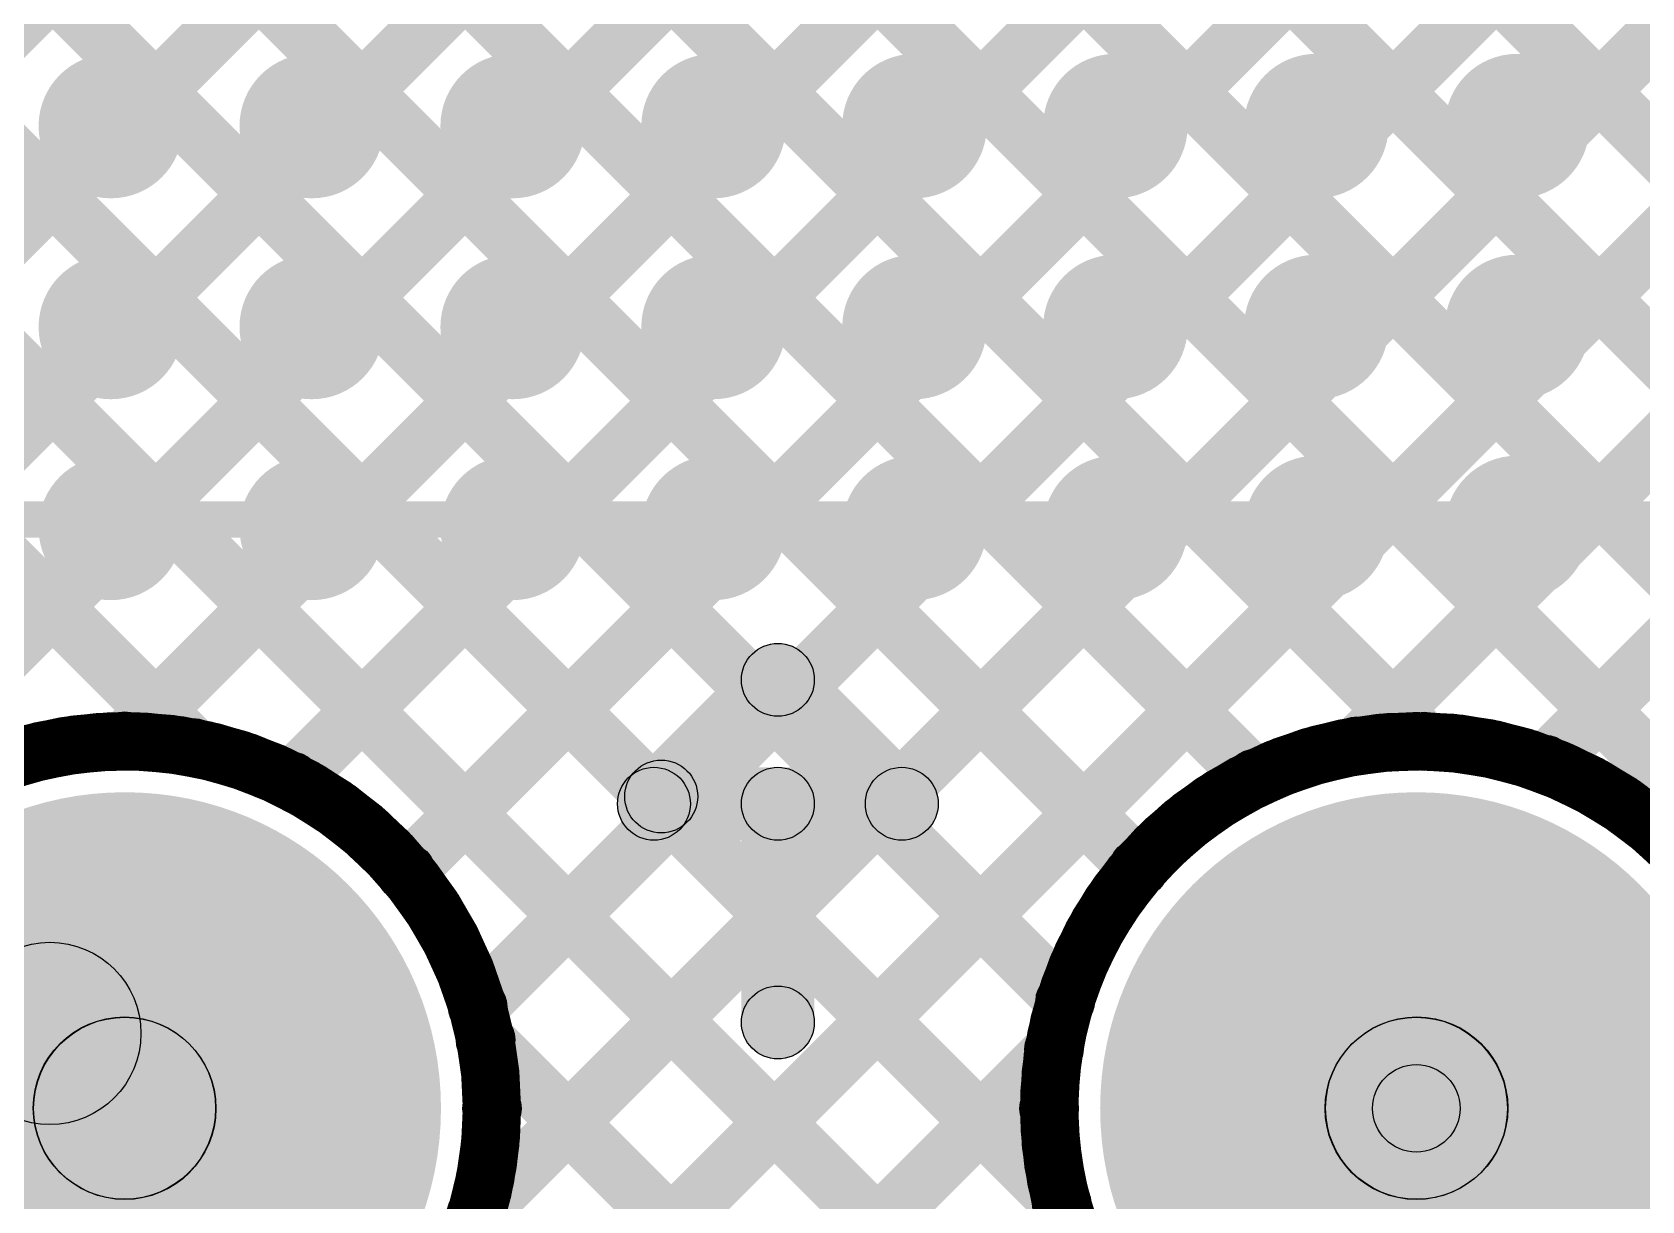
# Model space of a CAD drawing. Header units: millimetres. Extents: x -0.28 to 3.03, y -0.05 to 3.12.
# Drawn here: x 1.2781 to 1.4989, y 2.8062 to 2.9665 of the extents above; entities that cross this region are included whole.
import ezdxf

# ---------------------------------------------------------------- set-up
doc = ezdxf.new("R2010")
doc.units = ezdxf.units.MM
doc.header["$MEASUREMENT"] = 0
for name, color, linetype in [('BottomLayer', 5, 'Continuous'), ('BottomSolder', 6, 'Continuous'), ('PadHoleLayer', 156, 'Continuous'), ('TopLayer', 1, 'Continuous'), ('TopOverlay', 2, 'Continuous'), ('TopSolder', 216, 'Continuous'), ('ViaHoleLayer', 16, 'Continuous')]:
    doc.layers.add(name, color=color, linetype=linetype)

# ---------------------------------------------------------------- blocks, each defined once
blk = doc.blocks.new('SKHHLQA010_29')
at = {"layer": 'BottomLayer'}
h = blk.add_hatch(color=5, dxfattribs=at)
edge = h.paths.add_edge_path()
edge.add_arc((-0.08858, -0.04921), 0.03937, 0, 360)
h = blk.add_hatch(color=5, dxfattribs=at)
edge = h.paths.add_edge_path()
edge.add_arc((0.08858, -0.04921), 0.03937, 0, 360)
at = {"layer": 'BottomSolder'}
h = blk.add_hatch(color=6, dxfattribs=at)
edge = h.paths.add_edge_path()
edge.add_arc((-0.08858, -0.04921), 0.04337, 0, 360)
h = blk.add_hatch(color=6, dxfattribs=at)
edge = h.paths.add_edge_path()
edge.add_arc((0.08858, -0.04921), 0.04337, 0, 360)
at = {"layer": 'PadHoleLayer'}
h = blk.add_hatch(color=156, dxfattribs=at)
edge = h.paths.add_edge_path()
edge.add_arc((-0.08858, -0.04921), 0.01969, 0, 360)
h = blk.add_hatch(color=156, dxfattribs=at)
edge = h.paths.add_edge_path()
edge.add_arc((0.08858, -0.04921), 0.01969, 0, 360)
at = {"layer": 'TopLayer'}
h = blk.add_hatch(color=1, dxfattribs=at)
edge = h.paths.add_edge_path()
edge.add_arc((-0.08858, -0.04921), 0.03937, 0, 360)
h = blk.add_hatch(color=1, dxfattribs=at)
edge = h.paths.add_edge_path()
edge.add_arc((0.08858, -0.04921), 0.03937, 0, 360)
at = {"layer": 'TopOverlay'}
h = blk.add_hatch(color=2, dxfattribs=at)
edge = h.paths.add_edge_path()
edge.add_arc((-0.001, -0.061), 0.005, 0, 360)
for points in [[(-0.006, -0.061), (0.004, -0.061), (0.004, -0.091), (-0.006, -0.091)], [(-0.001, -0.086), (-0.001, -0.096), (-0.018, -0.096), (-0.018, -0.086)], [(0.016, -0.086), (0.016, -0.096), (-0.001, -0.096), (-0.001, -0.086)], [(0.00254, -0.10446), (-0.00454, -0.11154), (-0.02154, -0.09454), (-0.01446, -0.08746)], [(0.01146, -0.08846), (0.01854, -0.09554), (0.00254, -0.11154), (-0.00454, -0.10446)], [(0.152, -0.1275), (0.152, -0.1325), (-0.152, -0.1325), (-0.152, -0.1275)]]:
    blk.add_hatch(color=2, dxfattribs=at).paths.add_polyline_path(points)
h = blk.add_hatch(color=2, dxfattribs=at)
edge = h.paths.add_edge_path()
edge.add_arc((-0.018, -0.091), 0.005, 0, 360)
h = blk.add_hatch(color=2, dxfattribs=at)
edge = h.paths.add_edge_path()
edge.add_arc((-0.018, -0.091), 0.005, 0, 360)
h = blk.add_hatch(color=2, dxfattribs=at)
edge = h.paths.add_edge_path()
edge.add_arc((-0.001, -0.091), 0.005, 0, 360)
h = blk.add_hatch(color=2, dxfattribs=at)
edge = h.paths.add_edge_path()
edge.add_arc((-0.001, -0.091), 0.005, 0, 360)
h = blk.add_hatch(color=2, dxfattribs=at)
edge = h.paths.add_edge_path()
edge.add_arc((-0.001, -0.091), 0.005, 0, 360)
h = blk.add_hatch(color=2, dxfattribs=at)
edge = h.paths.add_edge_path()
edge.add_arc((0.016, -0.091), 0.005, 0, 360)
h = blk.add_hatch(color=2, dxfattribs=at)
edge = h.paths.add_edge_path()
edge.add_arc((0.015, -0.092), 0.005, 0, 360)
h = blk.add_hatch(color=2, dxfattribs=at)
edge = h.paths.add_edge_path()
edge.add_arc((-0.001, -0.108), 0.005, 0, 360)
h = blk.add_hatch(color=2, dxfattribs=at)
edge = h.paths.add_edge_path()
edge.add_arc((-0.001, -0.108), 0.005, 0, 360)
at = {"layer": 'TopSolder'}
h = blk.add_hatch(color=216, dxfattribs=at)
edge = h.paths.add_edge_path()
edge.add_arc((-0.08858, -0.04921), 0.04337, 0, 360)
h = blk.add_hatch(color=216, dxfattribs=at)
edge = h.paths.add_edge_path()
edge.add_arc((0.08858, -0.04921), 0.04337, 0, 360)
at = {"layer": 'TopOverlay'}
for centre in [(-0.001, -0.061), (-0.018, -0.091), (-0.018, -0.091), (-0.001, -0.091), (-0.001, -0.091), (-0.001, -0.091), (0.016, -0.091), (0.015, -0.092), (-0.001, -0.108), (-0.001, -0.108)]:
    blk.add_circle(centre, 0.005, dxfattribs=at)

msp = doc.modelspace()

# ---------------------------------------------------------------- hatches: boundary and pattern name
at = {"layer": 'BottomLayer'}
for points in [[(1.06621, 3.09678), (1.07186, 3.10243), (1.30308, 2.87122), (1.29742, 2.86556)], [(1.09449, 3.09678), (1.10015, 3.10243), (1.41382, 2.78876), (1.40816, 2.78311)], [(1.12277, 3.09678), (1.12843, 3.10243), (1.42218, 2.80869), (1.41652, 2.80303)], [(1.15624, 2.84217), (1.15058, 2.84783), (1.40519, 3.10243), (1.41084, 3.09678)], [(1.15106, 3.09678), (1.15672, 3.10243), (1.42267, 2.83648), (1.41701, 2.83083)], [(1.18452, 2.84217), (1.17886, 2.84783), (1.43347, 3.10243), (1.43913, 3.09678)], [(1.17934, 3.09678), (1.185, 3.10243), (1.43274, 2.85469), (1.42708, 2.84904)], [(1.21026, 2.83962), (1.2046, 2.84528), (1.46175, 3.10243), (1.46741, 3.09678)], [(1.20763, 3.09678), (1.21328, 3.10243), (1.44872, 2.86699), (1.44307, 2.86134)], [(1.23854, 2.83962), (1.23288, 2.84528), (1.49004, 3.10243), (1.49569, 3.09678)], [(1.23591, 3.09678), (1.24157, 3.10243), (1.47191, 2.87209), (1.46625, 2.86644)], [(1.2642, 3.09678), (1.26985, 3.10243), (1.52701, 2.84528), (1.52135, 2.83962)], [(1.29365, 2.86645), (1.28799, 2.8721), (1.51832, 3.10243), (1.52398, 3.09678)], [(1.29419, 2.72557), (1.28854, 2.73123), (1.65974, 3.10243), (1.6654, 3.09678)], [(1.29248, 3.09678), (1.29814, 3.10243), (1.55529, 2.84528), (1.54963, 2.83962)], [(1.31647, 2.86099), (1.31082, 2.86664), (1.54661, 3.10243), (1.55226, 3.09678)], [(1.32076, 3.09678), (1.32642, 3.10243), (1.58103, 2.84783), (1.57537, 2.84217)], [(1.33224, 2.84847), (1.32658, 2.85412), (1.57489, 3.10243), (1.58055, 3.09678)], [(1.34189, 2.80156), (1.33624, 2.80721), (1.63146, 3.10243), (1.63712, 3.09678)], [(1.34207, 2.83001), (1.33641, 2.83567), (1.60318, 3.10243), (1.60883, 3.09678)], [(1.34905, 3.09678), (1.35471, 3.10243), (1.60931, 2.84783), (1.60365, 2.84217)], [(1.46269, 2.86579), (1.45704, 2.87144), (1.68803, 3.10243), (1.69368, 3.09678)], [(1.48845, 2.86326), (1.4828, 2.86892), (1.71631, 3.10243), (1.72197, 3.09678)], [(1.17305, 2.80645), (1.17305, 2.83145), (1.29079, 2.83145), (1.29079, 2.80645)], [(1.33749, 2.8255), (1.34314, 2.83115), (1.39967, 2.77462), (1.39402, 2.76897)], [(1.46805, 2.80645), (1.46805, 2.83145), (1.58695, 2.83145), (1.58695, 2.80645)], [(1.28581, 2.6889), (1.28015, 2.69456), (1.41546, 2.82987), (1.42112, 2.82421)], [(1.28195, 2.81011), (1.29963, 2.82779), (1.29967, 2.82774), (1.282, 2.81007)], [(1.47684, 2.81007), (1.45916, 2.82774), (1.45921, 2.82779), (1.47689, 2.81011)], [(1.14334, 2.48576), (1.13485, 2.49424), (1.46376, 2.82315), (1.47224, 2.81466)]]:
    msp.add_hatch(color=5, dxfattribs=at).paths.add_polyline_path(points)
h = msp.add_hatch(color=5, dxfattribs=at)
edge = h.paths.add_edge_path()
edge.add_arc((1.28892, 2.95365), 0.00886, 0, 360)
h = msp.add_hatch(color=5, dxfattribs=at)
edge = h.paths.add_edge_path()
edge.add_arc((1.31648, 2.95365), 0.00886, 0, 360)
h = msp.add_hatch(color=5, dxfattribs=at)
edge = h.paths.add_edge_path()
edge.add_arc((1.34404, 2.95365), 0.00886, 0, 360)
h = msp.add_hatch(color=5, dxfattribs=at)
edge = h.paths.add_edge_path()
edge.add_arc((1.3716, 2.95365), 0.00886, 0, 360)
h = msp.add_hatch(color=5, dxfattribs=at)
edge = h.paths.add_edge_path()
edge.add_arc((1.39916, 2.95365), 0.00886, 0, 360)
h = msp.add_hatch(color=5, dxfattribs=at)
edge = h.paths.add_edge_path()
edge.add_arc((1.42672, 2.95365), 0.00886, 0, 360)
h = msp.add_hatch(color=5, dxfattribs=at)
edge = h.paths.add_edge_path()
edge.add_arc((1.45428, 2.95365), 0.00886, 0, 360)
h = msp.add_hatch(color=5, dxfattribs=at)
edge = h.paths.add_edge_path()
edge.add_arc((1.48183, 2.95365), 0.00886, 0, 360)
h = msp.add_hatch(color=5, dxfattribs=at)
edge = h.paths.add_edge_path()
edge.add_arc((1.28892, 2.92609), 0.00886, 0, 360)
h = msp.add_hatch(color=5, dxfattribs=at)
edge = h.paths.add_edge_path()
edge.add_arc((1.31648, 2.92609), 0.00886, 0, 360)
h = msp.add_hatch(color=5, dxfattribs=at)
edge = h.paths.add_edge_path()
edge.add_arc((1.34404, 2.92609), 0.00886, 0, 360)
h = msp.add_hatch(color=5, dxfattribs=at)
edge = h.paths.add_edge_path()
edge.add_arc((1.3716, 2.92609), 0.00886, 0, 360)
h = msp.add_hatch(color=5, dxfattribs=at)
edge = h.paths.add_edge_path()
edge.add_arc((1.39916, 2.92609), 0.00886, 0, 360)
h = msp.add_hatch(color=5, dxfattribs=at)
edge = h.paths.add_edge_path()
edge.add_arc((1.42672, 2.92609), 0.00886, 0, 360)
h = msp.add_hatch(color=5, dxfattribs=at)
edge = h.paths.add_edge_path()
edge.add_arc((1.45428, 2.92609), 0.00886, 0, 360)
h = msp.add_hatch(color=5, dxfattribs=at)
edge = h.paths.add_edge_path()
edge.add_arc((1.48183, 2.92609), 0.00886, 0, 360)
h = msp.add_hatch(color=5, dxfattribs=at)
edge = h.paths.add_edge_path()
edge.add_arc((1.28892, 2.89853), 0.00886, 0, 360)
h = msp.add_hatch(color=5, dxfattribs=at)
edge = h.paths.add_edge_path()
edge.add_arc((1.31648, 2.89853), 0.00886, 0, 360)
h = msp.add_hatch(color=5, dxfattribs=at)
edge = h.paths.add_edge_path()
edge.add_arc((1.34404, 2.89853), 0.00886, 0, 360)
h = msp.add_hatch(color=5, dxfattribs=at)
edge = h.paths.add_edge_path()
edge.add_arc((1.3716, 2.89853), 0.00886, 0, 360)
h = msp.add_hatch(color=5, dxfattribs=at)
edge = h.paths.add_edge_path()
edge.add_arc((1.39916, 2.89853), 0.00886, 0, 360)
h = msp.add_hatch(color=5, dxfattribs=at)
edge = h.paths.add_edge_path()
edge.add_arc((1.42672, 2.89853), 0.00886, 0, 360)
h = msp.add_hatch(color=5, dxfattribs=at)
edge = h.paths.add_edge_path()
edge.add_arc((1.45428, 2.89853), 0.00886, 0, 360)
h = msp.add_hatch(color=5, dxfattribs=at)
edge = h.paths.add_edge_path()
edge.add_arc((1.48183, 2.89853), 0.00886, 0, 360)
h = msp.add_hatch(color=5, dxfattribs=at)
edge = h.paths.add_edge_path()
edge.add_arc((1.29082, 2.86928), 0.004, 0, 360)
h = msp.add_hatch(color=5, dxfattribs=at)
edge = h.paths.add_edge_path()
edge.add_arc((1.45986, 2.86861), 0.004, 0, 360)
h = msp.add_hatch(color=5, dxfattribs=at)
edge = h.paths.add_edge_path()
edge.add_arc((1.46908, 2.86926), 0.004, 0, 360)
h = msp.add_hatch(color=5, dxfattribs=at)
edge = h.paths.add_edge_path()
edge.add_arc((1.30025, 2.86839), 0.004, 0, 360)
h = msp.add_hatch(color=5, dxfattribs=at)
edge = h.paths.add_edge_path()
edge.add_arc((1.4459, 2.86417), 0.004, 0, 360)
h = msp.add_hatch(color=5, dxfattribs=at)
edge = h.paths.add_edge_path()
edge.add_arc((1.48563, 2.86609), 0.004, 0, 360)
h = msp.add_hatch(color=5, dxfattribs=at)
edge = h.paths.add_edge_path()
edge.add_arc((1.31364, 2.86382), 0.004, 0, 360)
h = msp.add_hatch(color=5, dxfattribs=at)
edge = h.paths.add_edge_path()
edge.add_arc((1.32941, 2.8513), 0.004, 0, 360)
h = msp.add_hatch(color=5, dxfattribs=at)
edge = h.paths.add_edge_path()
edge.add_arc((1.42991, 2.85187), 0.004, 0, 360)
h = msp.add_hatch(color=5, dxfattribs=at)
edge = h.paths.add_edge_path()
edge.add_arc((1.41984, 2.83366), 0.004, 0, 360)
h = msp.add_hatch(color=5, dxfattribs=at)
edge = h.paths.add_edge_path()
edge.add_arc((1.33924, 2.83284), 0.004, 0, 360)
h = msp.add_hatch(color=5, dxfattribs=at)
edge = h.paths.add_edge_path()
edge.add_arc((1.29079, 2.81895), 0.0125, 0, 360)
h = msp.add_hatch(color=5, dxfattribs=at)
edge = h.paths.add_edge_path()
edge.add_arc((1.29079, 2.81895), 0.0125, 0, 360)
h = msp.add_hatch(color=5, dxfattribs=at)
edge = h.paths.add_edge_path()
edge.add_arc((1.29083, 2.81891), 0.0125, 0, 360)
h = msp.add_hatch(color=5, dxfattribs=at)
edge = h.paths.add_edge_path()
edge.add_arc((1.34032, 2.82832), 0.004, 0, 360)
h = msp.add_hatch(color=5, dxfattribs=at)
edge = h.paths.add_edge_path()
edge.add_arc((1.41829, 2.82704), 0.004, 0, 360)
h = msp.add_hatch(color=5, dxfattribs=at)
edge = h.paths.add_edge_path()
edge.add_arc((1.468, 2.81891), 0.0125, 0, 360)
h = msp.add_hatch(color=5, dxfattribs=at)
edge = h.paths.add_edge_path()
edge.add_arc((1.46805, 2.81895), 0.0125, 0, 360)
h = msp.add_hatch(color=5, dxfattribs=at)
edge = h.paths.add_edge_path()
edge.add_arc((1.46805, 2.81895), 0.0125, 0, 360)
h = msp.add_hatch(color=5, dxfattribs=at)
edge = h.paths.add_edge_path()
edge.add_arc((1.468, 2.81891), 0.006, 0, 360)
h = msp.add_hatch(color=5, dxfattribs=at)
edge = h.paths.add_edge_path()
edge.add_arc((1.3412, 2.81891), 0.004, 0, 360)
h = msp.add_hatch(color=5, dxfattribs=at)
edge = h.paths.add_edge_path()
edge.add_arc((1.3412, 2.81891), 0.004, 0, 360)
h = msp.add_hatch(color=5, dxfattribs=at)
edge = h.paths.add_edge_path()
edge.add_arc((1.41935, 2.80586), 0.004, 0, 360)
h = msp.add_hatch(color=5, dxfattribs=at)
edge = h.paths.add_edge_path()
edge.add_arc((1.33907, 2.80438), 0.004, 0, 360)
at = {"layer": 'BottomSolder'}
h = msp.add_hatch(color=6, dxfattribs=at)
edge = h.paths.add_edge_path()
edge.add_arc((1.28892, 2.95365), 0.00991, 0, 360)
h = msp.add_hatch(color=6, dxfattribs=at)
edge = h.paths.add_edge_path()
edge.add_arc((1.31648, 2.95365), 0.00991, 0, 360)
h = msp.add_hatch(color=6, dxfattribs=at)
edge = h.paths.add_edge_path()
edge.add_arc((1.34404, 2.95365), 0.00991, 0, 360)
h = msp.add_hatch(color=6, dxfattribs=at)
edge = h.paths.add_edge_path()
edge.add_arc((1.3716, 2.95365), 0.00991, 0, 360)
h = msp.add_hatch(color=6, dxfattribs=at)
edge = h.paths.add_edge_path()
edge.add_arc((1.39916, 2.95365), 0.00991, 0, 360)
h = msp.add_hatch(color=6, dxfattribs=at)
edge = h.paths.add_edge_path()
edge.add_arc((1.42672, 2.95365), 0.00991, 0, 360)
h = msp.add_hatch(color=6, dxfattribs=at)
edge = h.paths.add_edge_path()
edge.add_arc((1.45428, 2.95365), 0.00991, 0, 360)
h = msp.add_hatch(color=6, dxfattribs=at)
edge = h.paths.add_edge_path()
edge.add_arc((1.48183, 2.95365), 0.00991, 0, 360)
h = msp.add_hatch(color=6, dxfattribs=at)
edge = h.paths.add_edge_path()
edge.add_arc((1.28892, 2.92609), 0.00991, 0, 360)
h = msp.add_hatch(color=6, dxfattribs=at)
edge = h.paths.add_edge_path()
edge.add_arc((1.31648, 2.92609), 0.00991, 0, 360)
h = msp.add_hatch(color=6, dxfattribs=at)
edge = h.paths.add_edge_path()
edge.add_arc((1.34404, 2.92609), 0.00991, 0, 360)
h = msp.add_hatch(color=6, dxfattribs=at)
edge = h.paths.add_edge_path()
edge.add_arc((1.3716, 2.92609), 0.00991, 0, 360)
h = msp.add_hatch(color=6, dxfattribs=at)
edge = h.paths.add_edge_path()
edge.add_arc((1.39916, 2.92609), 0.00991, 0, 360)
h = msp.add_hatch(color=6, dxfattribs=at)
edge = h.paths.add_edge_path()
edge.add_arc((1.42672, 2.92609), 0.00991, 0, 360)
h = msp.add_hatch(color=6, dxfattribs=at)
edge = h.paths.add_edge_path()
edge.add_arc((1.45428, 2.92609), 0.00991, 0, 360)
h = msp.add_hatch(color=6, dxfattribs=at)
edge = h.paths.add_edge_path()
edge.add_arc((1.48183, 2.92609), 0.00991, 0, 360)
h = msp.add_hatch(color=6, dxfattribs=at)
edge = h.paths.add_edge_path()
edge.add_arc((1.28892, 2.89853), 0.00991, 0, 360)
h = msp.add_hatch(color=6, dxfattribs=at)
edge = h.paths.add_edge_path()
edge.add_arc((1.31648, 2.89853), 0.00991, 0, 360)
h = msp.add_hatch(color=6, dxfattribs=at)
edge = h.paths.add_edge_path()
edge.add_arc((1.34404, 2.89853), 0.00991, 0, 360)
h = msp.add_hatch(color=6, dxfattribs=at)
edge = h.paths.add_edge_path()
edge.add_arc((1.3716, 2.89853), 0.00991, 0, 360)
h = msp.add_hatch(color=6, dxfattribs=at)
edge = h.paths.add_edge_path()
edge.add_arc((1.39916, 2.89853), 0.00991, 0, 360)
h = msp.add_hatch(color=6, dxfattribs=at)
edge = h.paths.add_edge_path()
edge.add_arc((1.42672, 2.89853), 0.00991, 0, 360)
h = msp.add_hatch(color=6, dxfattribs=at)
edge = h.paths.add_edge_path()
edge.add_arc((1.45428, 2.89853), 0.00991, 0, 360)
h = msp.add_hatch(color=6, dxfattribs=at)
edge = h.paths.add_edge_path()
edge.add_arc((1.48183, 2.89853), 0.00991, 0, 360)
at = {"layer": 'TopLayer'}
for points in [[(1.06681, 3.09617), (1.07247, 3.10183), (1.30308, 2.87122), (1.29742, 2.86556)], [(1.0951, 3.09617), (1.10075, 3.10183), (1.47045, 2.73213), (1.46479, 2.72647)], [(1.12605, 2.81199), (1.1204, 2.81765), (1.40458, 3.10183), (1.41024, 3.09617)], [(1.12338, 3.09617), (1.12904, 3.10183), (1.42218, 2.80869), (1.41652, 2.80303)], [(1.1402, 2.79785), (1.13454, 2.8035), (1.43286, 3.10183), (1.43852, 3.09617)], [(1.14983, 2.7792), (1.14417, 2.78485), (1.46115, 3.10183), (1.4668, 3.09617)], [(1.14983, 2.75091), (1.14417, 2.75657), (1.48943, 3.10183), (1.49509, 3.09617)], [(1.15166, 3.09617), (1.15732, 3.10183), (1.42267, 2.83648), (1.41701, 2.83083)], [(1.17995, 3.09617), (1.18561, 3.10183), (1.43274, 2.85469), (1.42708, 2.84904)], [(1.20823, 3.09617), (1.21389, 3.10183), (1.44872, 2.86699), (1.44307, 2.86134)], [(1.23652, 3.09617), (1.24217, 3.10183), (1.47191, 2.87209), (1.46625, 2.86644)], [(1.2648, 3.09617), (1.27046, 3.10183), (2.71185, 1.66043), (2.7062, 1.65478)], [(1.29365, 2.86645), (1.28799, 2.8721), (1.51772, 3.10183), (1.52337, 3.09617)], [(1.29309, 3.09617), (1.29874, 3.10183), (2.71185, 1.68872), (2.7062, 1.68306)], [(1.31647, 2.86099), (1.31082, 2.86664), (1.546, 3.10183), (1.55166, 3.09617)], [(1.32137, 3.09617), (1.32703, 3.10183), (2.71185, 1.717), (2.7062, 1.71135)], [(1.33224, 2.84847), (1.32658, 2.85412), (1.57428, 3.10183), (1.57994, 3.09617)], [(1.34189, 2.80156), (1.33624, 2.80721), (1.63085, 3.10183), (1.63651, 3.09617)], [(1.34207, 2.83001), (1.33641, 2.83567), (1.60257, 3.10183), (1.60823, 3.09617)], [(1.34965, 3.09617), (1.35531, 3.10183), (2.71185, 1.74529), (2.7062, 1.73963)], [(1.3558, 2.78718), (1.35014, 2.79283), (1.65914, 3.10183), (1.66479, 3.09617)], [(1.46269, 2.86579), (1.45704, 2.87144), (1.68742, 3.10183), (1.69308, 3.09617)], [(1.48845, 2.86326), (1.4828, 2.86892), (1.71571, 3.10183), (1.72136, 3.09617)], [(1.27171, 2.82035), (1.28939, 2.83803), (1.29967, 2.82774), (1.282, 2.81007)], [(1.33749, 2.8255), (1.34314, 2.83115), (1.47677, 2.69753), (1.47111, 2.69187)], [(1.36994, 2.77303), (1.36428, 2.77869), (1.41546, 2.82987), (1.42112, 2.82421)], [(1.282, 2.81007), (1.29967, 2.82774), (1.48023, 2.64719), (1.46255, 2.62951)], [(1.33613, 2.80119), (1.34178, 2.80685), (1.49082, 2.65781), (1.48516, 2.65216)]]:
    msp.add_hatch(color=1, dxfattribs=at).paths.add_polyline_path(points)
h = msp.add_hatch(color=1, dxfattribs=at)
edge = h.paths.add_edge_path()
edge.add_arc((1.28892, 2.95365), 0.00886, 0, 360)
h = msp.add_hatch(color=1, dxfattribs=at)
edge = h.paths.add_edge_path()
edge.add_arc((1.31648, 2.95365), 0.00886, 0, 360)
h = msp.add_hatch(color=1, dxfattribs=at)
edge = h.paths.add_edge_path()
edge.add_arc((1.34404, 2.95365), 0.00886, 0, 360)
h = msp.add_hatch(color=1, dxfattribs=at)
edge = h.paths.add_edge_path()
edge.add_arc((1.3716, 2.95365), 0.00886, 0, 360)
h = msp.add_hatch(color=1, dxfattribs=at)
edge = h.paths.add_edge_path()
edge.add_arc((1.39916, 2.95365), 0.00886, 0, 360)
h = msp.add_hatch(color=1, dxfattribs=at)
edge = h.paths.add_edge_path()
edge.add_arc((1.42672, 2.95365), 0.00886, 0, 360)
h = msp.add_hatch(color=1, dxfattribs=at)
edge = h.paths.add_edge_path()
edge.add_arc((1.45428, 2.95365), 0.00886, 0, 360)
h = msp.add_hatch(color=1, dxfattribs=at)
edge = h.paths.add_edge_path()
edge.add_arc((1.48183, 2.95365), 0.00886, 0, 360)
h = msp.add_hatch(color=1, dxfattribs=at)
edge = h.paths.add_edge_path()
edge.add_arc((1.28892, 2.92609), 0.00886, 0, 360)
h = msp.add_hatch(color=1, dxfattribs=at)
edge = h.paths.add_edge_path()
edge.add_arc((1.31648, 2.92609), 0.00886, 0, 360)
h = msp.add_hatch(color=1, dxfattribs=at)
edge = h.paths.add_edge_path()
edge.add_arc((1.34404, 2.92609), 0.00886, 0, 360)
h = msp.add_hatch(color=1, dxfattribs=at)
edge = h.paths.add_edge_path()
edge.add_arc((1.3716, 2.92609), 0.00886, 0, 360)
h = msp.add_hatch(color=1, dxfattribs=at)
edge = h.paths.add_edge_path()
edge.add_arc((1.39916, 2.92609), 0.00886, 0, 360)
h = msp.add_hatch(color=1, dxfattribs=at)
edge = h.paths.add_edge_path()
edge.add_arc((1.42672, 2.92609), 0.00886, 0, 360)
h = msp.add_hatch(color=1, dxfattribs=at)
edge = h.paths.add_edge_path()
edge.add_arc((1.45428, 2.92609), 0.00886, 0, 360)
h = msp.add_hatch(color=1, dxfattribs=at)
edge = h.paths.add_edge_path()
edge.add_arc((1.48183, 2.92609), 0.00886, 0, 360)
h = msp.add_hatch(color=1, dxfattribs=at)
edge = h.paths.add_edge_path()
edge.add_arc((1.28892, 2.89853), 0.00886, 0, 360)
h = msp.add_hatch(color=1, dxfattribs=at)
edge = h.paths.add_edge_path()
edge.add_arc((1.31648, 2.89853), 0.00886, 0, 360)
h = msp.add_hatch(color=1, dxfattribs=at)
edge = h.paths.add_edge_path()
edge.add_arc((1.34404, 2.89853), 0.00886, 0, 360)
h = msp.add_hatch(color=1, dxfattribs=at)
edge = h.paths.add_edge_path()
edge.add_arc((1.3716, 2.89853), 0.00886, 0, 360)
h = msp.add_hatch(color=1, dxfattribs=at)
edge = h.paths.add_edge_path()
edge.add_arc((1.39916, 2.89853), 0.00886, 0, 360)
h = msp.add_hatch(color=1, dxfattribs=at)
edge = h.paths.add_edge_path()
edge.add_arc((1.42672, 2.89853), 0.00886, 0, 360)
h = msp.add_hatch(color=1, dxfattribs=at)
edge = h.paths.add_edge_path()
edge.add_arc((1.45428, 2.89853), 0.00886, 0, 360)
h = msp.add_hatch(color=1, dxfattribs=at)
edge = h.paths.add_edge_path()
edge.add_arc((1.48183, 2.89853), 0.00886, 0, 360)
h = msp.add_hatch(color=1, dxfattribs=at)
edge = h.paths.add_edge_path()
edge.add_arc((1.29082, 2.86928), 0.004, 0, 360)
h = msp.add_hatch(color=1, dxfattribs=at)
edge = h.paths.add_edge_path()
edge.add_arc((1.45986, 2.86861), 0.004, 0, 360)
h = msp.add_hatch(color=1, dxfattribs=at)
edge = h.paths.add_edge_path()
edge.add_arc((1.46908, 2.86926), 0.004, 0, 360)
h = msp.add_hatch(color=1, dxfattribs=at)
edge = h.paths.add_edge_path()
edge.add_arc((1.30025, 2.86839), 0.004, 0, 360)
h = msp.add_hatch(color=1, dxfattribs=at)
edge = h.paths.add_edge_path()
edge.add_arc((1.4459, 2.86417), 0.004, 0, 360)
h = msp.add_hatch(color=1, dxfattribs=at)
edge = h.paths.add_edge_path()
edge.add_arc((1.48563, 2.86609), 0.004, 0, 360)
h = msp.add_hatch(color=1, dxfattribs=at)
edge = h.paths.add_edge_path()
edge.add_arc((1.31364, 2.86382), 0.004, 0, 360)
h = msp.add_hatch(color=1, dxfattribs=at)
edge = h.paths.add_edge_path()
edge.add_arc((1.32941, 2.8513), 0.004, 0, 360)
h = msp.add_hatch(color=1, dxfattribs=at)
edge = h.paths.add_edge_path()
edge.add_arc((1.42991, 2.85187), 0.004, 0, 360)
h = msp.add_hatch(color=1, dxfattribs=at)
edge = h.paths.add_edge_path()
edge.add_arc((1.28055, 2.82919), 0.0125, 0, 360)
h = msp.add_hatch(color=1, dxfattribs=at)
edge = h.paths.add_edge_path()
edge.add_arc((1.41984, 2.83366), 0.004, 0, 360)
h = msp.add_hatch(color=1, dxfattribs=at)
edge = h.paths.add_edge_path()
edge.add_arc((1.33924, 2.83284), 0.004, 0, 360)
h = msp.add_hatch(color=1, dxfattribs=at)
edge = h.paths.add_edge_path()
edge.add_arc((1.29083, 2.81891), 0.0125, 0, 360)
h = msp.add_hatch(color=1, dxfattribs=at)
edge = h.paths.add_edge_path()
edge.add_arc((1.29083, 2.81891), 0.0125, 0, 360)
h = msp.add_hatch(color=1, dxfattribs=at)
edge = h.paths.add_edge_path()
edge.add_arc((1.34032, 2.82832), 0.004, 0, 360)
h = msp.add_hatch(color=1, dxfattribs=at)
edge = h.paths.add_edge_path()
edge.add_arc((1.41829, 2.82704), 0.004, 0, 360)
h = msp.add_hatch(color=1, dxfattribs=at)
edge = h.paths.add_edge_path()
edge.add_arc((1.3412, 2.81891), 0.004, 0, 360)
h = msp.add_hatch(color=1, dxfattribs=at)
edge = h.paths.add_edge_path()
edge.add_arc((1.3412, 2.81891), 0.004, 0, 360)
h = msp.add_hatch(color=1, dxfattribs=at)
edge = h.paths.add_edge_path()
edge.add_arc((1.41763, 2.81891), 0.004, 0, 360)
h = msp.add_hatch(color=1, dxfattribs=at)
edge = h.paths.add_edge_path()
edge.add_arc((1.41935, 2.80586), 0.004, 0, 360)
h = msp.add_hatch(color=1, dxfattribs=at)
edge = h.paths.add_edge_path()
edge.add_arc((1.33895, 2.80402), 0.004, 0, 360)
h = msp.add_hatch(color=1, dxfattribs=at)
edge = h.paths.add_edge_path()
edge.add_arc((1.33895, 2.80402), 0.004, 0, 360)
h = msp.add_hatch(color=1, dxfattribs=at)
edge = h.paths.add_edge_path()
edge.add_arc((1.33907, 2.80438), 0.004, 0, 360)
at = {"layer": 'TopSolder'}
h = msp.add_hatch(color=216, dxfattribs=at)
edge = h.paths.add_edge_path()
edge.add_arc((1.28892, 2.95365), 0.00991, 0, 360)
h = msp.add_hatch(color=216, dxfattribs=at)
edge = h.paths.add_edge_path()
edge.add_arc((1.31648, 2.95365), 0.00991, 0, 360)
h = msp.add_hatch(color=216, dxfattribs=at)
edge = h.paths.add_edge_path()
edge.add_arc((1.34404, 2.95365), 0.00991, 0, 360)
h = msp.add_hatch(color=216, dxfattribs=at)
edge = h.paths.add_edge_path()
edge.add_arc((1.3716, 2.95365), 0.00991, 0, 360)
h = msp.add_hatch(color=216, dxfattribs=at)
edge = h.paths.add_edge_path()
edge.add_arc((1.39916, 2.95365), 0.00991, 0, 360)
h = msp.add_hatch(color=216, dxfattribs=at)
edge = h.paths.add_edge_path()
edge.add_arc((1.42672, 2.95365), 0.00991, 0, 360)
h = msp.add_hatch(color=216, dxfattribs=at)
edge = h.paths.add_edge_path()
edge.add_arc((1.45428, 2.95365), 0.00991, 0, 360)
h = msp.add_hatch(color=216, dxfattribs=at)
edge = h.paths.add_edge_path()
edge.add_arc((1.48183, 2.95365), 0.00991, 0, 360)
h = msp.add_hatch(color=216, dxfattribs=at)
edge = h.paths.add_edge_path()
edge.add_arc((1.28892, 2.92609), 0.00991, 0, 360)
h = msp.add_hatch(color=216, dxfattribs=at)
edge = h.paths.add_edge_path()
edge.add_arc((1.31648, 2.92609), 0.00991, 0, 360)
h = msp.add_hatch(color=216, dxfattribs=at)
edge = h.paths.add_edge_path()
edge.add_arc((1.34404, 2.92609), 0.00991, 0, 360)
h = msp.add_hatch(color=216, dxfattribs=at)
edge = h.paths.add_edge_path()
edge.add_arc((1.3716, 2.92609), 0.00991, 0, 360)
h = msp.add_hatch(color=216, dxfattribs=at)
edge = h.paths.add_edge_path()
edge.add_arc((1.39916, 2.92609), 0.00991, 0, 360)
h = msp.add_hatch(color=216, dxfattribs=at)
edge = h.paths.add_edge_path()
edge.add_arc((1.42672, 2.92609), 0.00991, 0, 360)
h = msp.add_hatch(color=216, dxfattribs=at)
edge = h.paths.add_edge_path()
edge.add_arc((1.45428, 2.92609), 0.00991, 0, 360)
h = msp.add_hatch(color=216, dxfattribs=at)
edge = h.paths.add_edge_path()
edge.add_arc((1.48183, 2.92609), 0.00991, 0, 360)
h = msp.add_hatch(color=216, dxfattribs=at)
edge = h.paths.add_edge_path()
edge.add_arc((1.28892, 2.89853), 0.00991, 0, 360)
h = msp.add_hatch(color=216, dxfattribs=at)
edge = h.paths.add_edge_path()
edge.add_arc((1.31648, 2.89853), 0.00991, 0, 360)
h = msp.add_hatch(color=216, dxfattribs=at)
edge = h.paths.add_edge_path()
edge.add_arc((1.34404, 2.89853), 0.00991, 0, 360)
h = msp.add_hatch(color=216, dxfattribs=at)
edge = h.paths.add_edge_path()
edge.add_arc((1.3716, 2.89853), 0.00991, 0, 360)
h = msp.add_hatch(color=216, dxfattribs=at)
edge = h.paths.add_edge_path()
edge.add_arc((1.39916, 2.89853), 0.00991, 0, 360)
h = msp.add_hatch(color=216, dxfattribs=at)
edge = h.paths.add_edge_path()
edge.add_arc((1.42672, 2.89853), 0.00991, 0, 360)
h = msp.add_hatch(color=216, dxfattribs=at)
edge = h.paths.add_edge_path()
edge.add_arc((1.45428, 2.89853), 0.00991, 0, 360)
h = msp.add_hatch(color=216, dxfattribs=at)
edge = h.paths.add_edge_path()
edge.add_arc((1.48183, 2.89853), 0.00991, 0, 360)
at = {"layer": 'ViaHoleLayer'}
h = msp.add_hatch(color=16, dxfattribs=at)
edge = h.paths.add_edge_path()
edge.add_arc((1.28892, 2.95365), 0.00591, 0, 360)
h = msp.add_hatch(color=16, dxfattribs=at)
edge = h.paths.add_edge_path()
edge.add_arc((1.31648, 2.95365), 0.00591, 0, 360)
h = msp.add_hatch(color=16, dxfattribs=at)
edge = h.paths.add_edge_path()
edge.add_arc((1.34404, 2.95365), 0.00591, 0, 360)
h = msp.add_hatch(color=16, dxfattribs=at)
edge = h.paths.add_edge_path()
edge.add_arc((1.3716, 2.95365), 0.00591, 0, 360)
h = msp.add_hatch(color=16, dxfattribs=at)
edge = h.paths.add_edge_path()
edge.add_arc((1.39916, 2.95365), 0.00591, 0, 360)
h = msp.add_hatch(color=16, dxfattribs=at)
edge = h.paths.add_edge_path()
edge.add_arc((1.42672, 2.95365), 0.00591, 0, 360)
h = msp.add_hatch(color=16, dxfattribs=at)
edge = h.paths.add_edge_path()
edge.add_arc((1.45428, 2.95365), 0.00591, 0, 360)
h = msp.add_hatch(color=16, dxfattribs=at)
edge = h.paths.add_edge_path()
edge.add_arc((1.48183, 2.95365), 0.00591, 0, 360)
h = msp.add_hatch(color=16, dxfattribs=at)
edge = h.paths.add_edge_path()
edge.add_arc((1.28892, 2.92609), 0.00591, 0, 360)
h = msp.add_hatch(color=16, dxfattribs=at)
edge = h.paths.add_edge_path()
edge.add_arc((1.31648, 2.92609), 0.00591, 0, 360)
h = msp.add_hatch(color=16, dxfattribs=at)
edge = h.paths.add_edge_path()
edge.add_arc((1.34404, 2.92609), 0.00591, 0, 360)
h = msp.add_hatch(color=16, dxfattribs=at)
edge = h.paths.add_edge_path()
edge.add_arc((1.3716, 2.92609), 0.00591, 0, 360)
h = msp.add_hatch(color=16, dxfattribs=at)
edge = h.paths.add_edge_path()
edge.add_arc((1.39916, 2.92609), 0.00591, 0, 360)
h = msp.add_hatch(color=16, dxfattribs=at)
edge = h.paths.add_edge_path()
edge.add_arc((1.42672, 2.92609), 0.00591, 0, 360)
h = msp.add_hatch(color=16, dxfattribs=at)
edge = h.paths.add_edge_path()
edge.add_arc((1.45428, 2.92609), 0.00591, 0, 360)
h = msp.add_hatch(color=16, dxfattribs=at)
edge = h.paths.add_edge_path()
edge.add_arc((1.48183, 2.92609), 0.00591, 0, 360)
h = msp.add_hatch(color=16, dxfattribs=at)
edge = h.paths.add_edge_path()
edge.add_arc((1.28892, 2.89853), 0.00591, 0, 360)
h = msp.add_hatch(color=16, dxfattribs=at)
edge = h.paths.add_edge_path()
edge.add_arc((1.31648, 2.89853), 0.00591, 0, 360)
h = msp.add_hatch(color=16, dxfattribs=at)
edge = h.paths.add_edge_path()
edge.add_arc((1.34404, 2.89853), 0.00591, 0, 360)
h = msp.add_hatch(color=16, dxfattribs=at)
edge = h.paths.add_edge_path()
edge.add_arc((1.3716, 2.89853), 0.00591, 0, 360)
h = msp.add_hatch(color=16, dxfattribs=at)
edge = h.paths.add_edge_path()
edge.add_arc((1.39916, 2.89853), 0.00591, 0, 360)
h = msp.add_hatch(color=16, dxfattribs=at)
edge = h.paths.add_edge_path()
edge.add_arc((1.42672, 2.89853), 0.00591, 0, 360)
h = msp.add_hatch(color=16, dxfattribs=at)
edge = h.paths.add_edge_path()
edge.add_arc((1.45428, 2.89853), 0.00591, 0, 360)
h = msp.add_hatch(color=16, dxfattribs=at)
edge = h.paths.add_edge_path()
edge.add_arc((1.48183, 2.89853), 0.00591, 0, 360)

# ---------------------------------------------------------------- linework, layer by layer
at = {"layer": 'BottomLayer', "const_width": 0.008}
for points in [[(1.24631, 2.84245, -0.782192), (1.3412, 2.81891)], [(1.42245, 2.7974, -0.9776), (1.51253, 2.84245)], [(1.3412, 2.81891, -0.783046), (1.24626, 2.79545)]]:
    msp.add_lwpolyline(points, format="xyb", dxfattribs=at)
at = {"layer": 'BottomLayer'}
for centre, radius in [((1.29082, 2.86928), 0.004), ((1.45986, 2.86861), 0.004), ((1.46908, 2.86926), 0.004), ((1.30025, 2.86839), 0.004), ((1.4459, 2.86417), 0.004), ((1.48563, 2.86609), 0.004), ((1.31364, 2.86382), 0.004), ((1.32941, 2.8513), 0.004), ((1.42991, 2.85187), 0.004), ((1.41984, 2.83366), 0.004), ((1.33924, 2.83284), 0.004), ((1.29079, 2.81895), 0.0125), ((1.29079, 2.81895), 0.0125), ((1.29083, 2.81891), 0.0125), ((1.34032, 2.82832), 0.004), ((1.41829, 2.82704), 0.004), ((1.468, 2.81891), 0.0125), ((1.46805, 2.81895), 0.0125), ((1.46805, 2.81895), 0.0125), ((1.468, 2.81891), 0.006), ((1.3412, 2.81891), 0.004), ((1.3412, 2.81891), 0.004), ((1.41935, 2.80586), 0.004), ((1.33907, 2.80438), 0.004)]:
    msp.add_circle(centre, radius, dxfattribs=at)
at = {"layer": 'TopLayer', "const_width": 0.008}
for points in [[(1.30572, 2.77079, -3.041055), (1.3412, 2.81891)], [(1.3412, 2.81891, -0.075145), (1.33895, 2.80402)]]:
    msp.add_lwpolyline(points, format="xyb", dxfattribs=at)
msp.add_lwpolyline([(1.51837, 2.81891, 1), (1.41763, 2.81891, 1)], format="xyb", close=True, dxfattribs=at)
at = {"layer": 'TopLayer'}
for centre, radius in [((1.29082, 2.86928), 0.004), ((1.45986, 2.86861), 0.004), ((1.46908, 2.86926), 0.004), ((1.30025, 2.86839), 0.004), ((1.4459, 2.86417), 0.004), ((1.48563, 2.86609), 0.004), ((1.31364, 2.86382), 0.004), ((1.32941, 2.8513), 0.004), ((1.42991, 2.85187), 0.004), ((1.28055, 2.82919), 0.0125), ((1.41984, 2.83366), 0.004), ((1.33924, 2.83284), 0.004), ((1.29083, 2.81891), 0.0125), ((1.29083, 2.81891), 0.0125), ((1.34032, 2.82832), 0.004), ((1.41829, 2.82704), 0.004), ((1.3412, 2.81891), 0.004), ((1.3412, 2.81891), 0.004), ((1.41763, 2.81891), 0.004), ((1.41935, 2.80586), 0.004), ((1.33895, 2.80402), 0.004), ((1.33895, 2.80402), 0.004), ((1.33907, 2.80438), 0.004)]:
    msp.add_circle(centre, radius, dxfattribs=at)

# ---------------------------------------------------------------- block references
at = {"rotation": 180}
msp.add_blockref('SKHHLQA010_29', (1.37942, 2.76969), dxfattribs=at)

doc.saveas('drawing.dxf')
